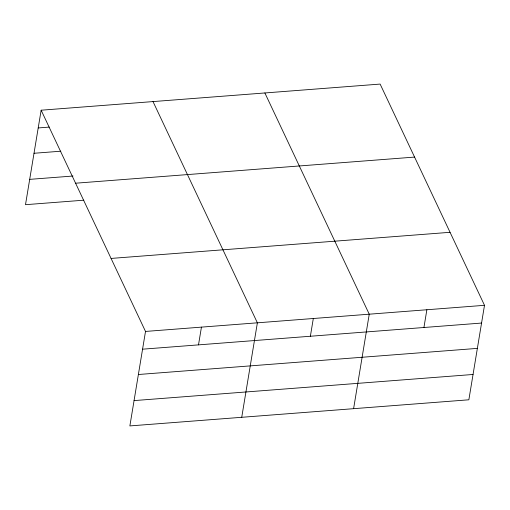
<?xml version="1.0" encoding="UTF-8"?>
<svg xmlns="http://www.w3.org/2000/svg" width="510" height="510" viewBox="0 0 510 510"><rect width="100%" height="100%" fill="white"/><g stroke="black" fill="none" stroke-linecap="round" stroke-linejoin="round"><path stroke-width="0.76" d="M41.144 110.205L145.509 331.436L129.871 425.92L468.856 399.795L484.5 305.311L380.128 84.08L41.144 110.205L25.5 204.688L83.799 200.194M198.505 344.868L201.444 327.127M241.734 417.301L257.378 322.817L153.006 101.586M310.373 336.249L313.312 318.508M353.602 408.676L369.246 314.198L264.875 92.96M423.931 327.496L426.87 309.755M38.205 127.946L49.234 127.098M34.011 153.274L60.798 151.209M29.695 179.361L73.019 176.026M75.582 183.211L414.573 157.086M111.072 258.43L450.056 232.305M145.509 331.436L484.5 305.311M142.57 349.184L481.561 323.059M138.382 374.506L477.373 348.381M134.06 400.599L473.05 374.474"/></g></svg>
